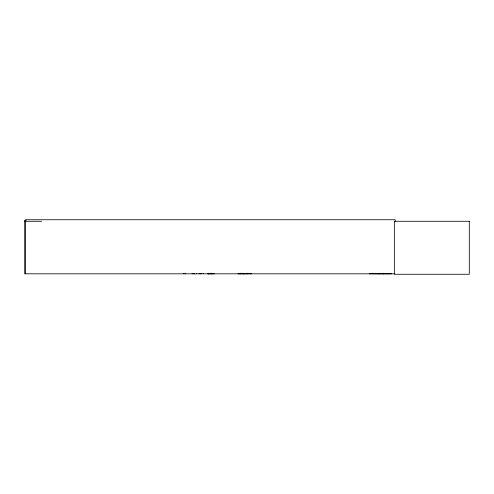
<?xml version="1.0" encoding="UTF-8"?>
<svg xmlns="http://www.w3.org/2000/svg" width="494" height="494" viewBox="0 0 494 494"><rect width="100%" height="100%" fill="white"/><g stroke="black" fill="none" stroke-linecap="round" stroke-linejoin="round"><path stroke-width="0.74" d="M379.565 273.793L379.62 273.373M387.512 273.793L387.512 273.373M391.273 273.46L391.328 273.812L369.765 273.793L369.821 273.46M391.285 273.793L391.334 273.46L369.759 273.46L369.759 273.812M369.759 273.62L391.334 273.602M207.795 273.812L213.809 273.756M238.991 273.756L239.028 273.41L239.065 273.812M239.683 273.756L239.72 273.41L239.763 273.812M208.227 273.756L208.264 273.41M377.589 273.701L390.84 273.553M26.244 220.299L24.7 220.299L24.7 273.812L394.447 273.812M24.7 221.293L41.644 221.293M238.182 273.812L238.182 273.373L238.225 273.701L251.279 273.756M244.042 273.756L244.005 273.41L243.962 273.812M238.435 273.744L238.423 273.41M244.765 273.756L244.721 273.41M387.568 273.756L387.568 273.373M395.219 221.293L395.219 219.744L25.571 219.744L25.571 273.812M383.727 273.262L383.684 273.812M383.449 273.262L383.449 273.812M383.412 273.262L383.412 273.812M250.995 273.373L250.995 273.812M250.304 273.373L250.304 273.812M247.661 273.262L247.661 273.812M247.463 273.262L247.463 273.812M246.969 273.262L246.969 273.812M246.772 273.262L246.772 273.812M245.376 273.373L245.376 273.812M244.684 273.373L244.684 273.812M243.838 273.373L243.838 273.812M243.289 273.262L243.289 273.812M243.097 273.262L243.097 273.812M242.597 273.262L242.597 273.812M242.406 273.262L242.406 273.812M240.64 273.262L240.64 273.812M240.492 273.262L240.492 273.812M240.448 273.262L240.448 273.812M240.294 273.262L240.294 273.812M238.38 273.373L238.38 273.812M213.883 273.373L213.883 273.812M213.76 273.373L213.76 273.812M211.821 273.262L211.821 273.812M211.623 273.262L211.654 273.812M211.457 273.262L211.457 273.812M210.407 273.151L210.407 273.812M208.863 273.151L208.863 273.812M208.301 273.373L208.301 273.812M208.11 273.373L208.11 273.812M203.3 273.373L203.3 273.812M201.651 273.373L201.651 273.812M201.231 273.373L201.231 273.812M200.786 273.373L200.786 273.812M199.107 273.373L199.107 273.812M196.334 273.373L196.334 273.812M194.685 273.373L194.685 273.812M194.266 273.373L194.235 273.812M193.815 273.373L193.815 273.812M192.135 273.373L192.135 273.812M185.472 273.151L185.472 273.812M183.929 273.151L183.929 273.812M390.834 273.441L377.589 273.59L390.828 273.441M469.3 221.293L394.348 221.293L394.348 274.256L469.3 274.256L469.3 221.293"/></g></svg>
